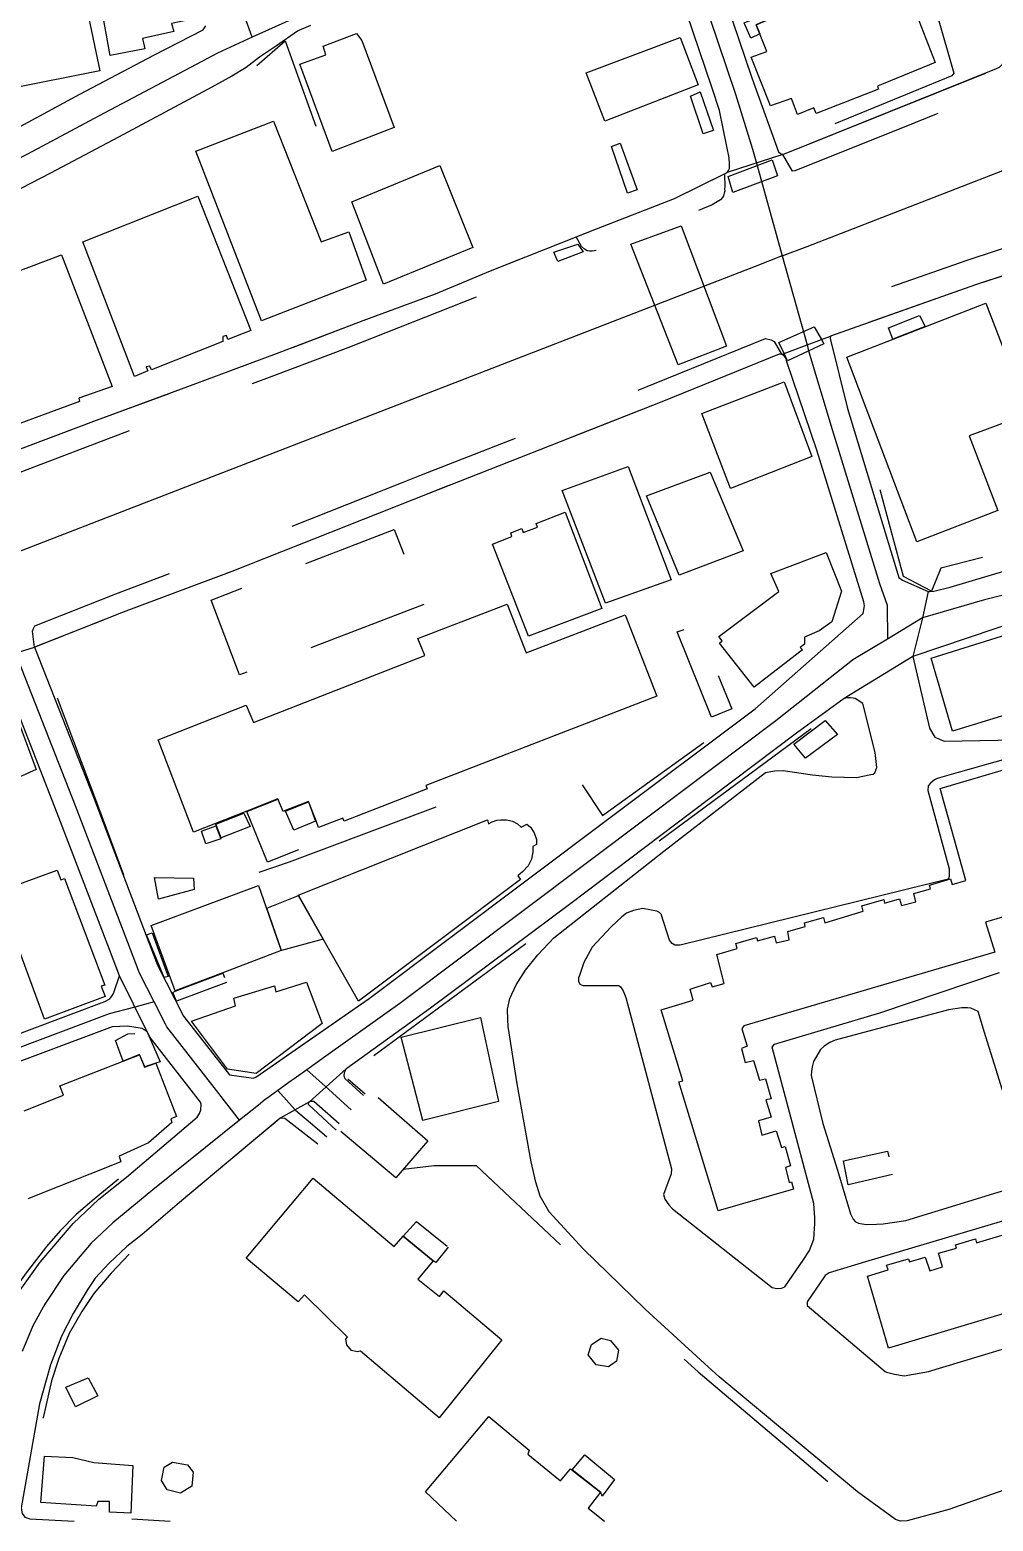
# Model space of a CAD drawing. Header units: millimetres. Extents: x 198785 to 203305, y 542885 to 545889.
# Drawn here: x 201983.8 to 202130.2, y 542885.3 to 543112 of the extents above; entities that cross this region are included whole.
import ezdxf

# ---------------------------------------------------------------- set-up
doc = ezdxf.new("R2010")
doc.units = ezdxf.units.MM
for name, pattern in [('FENCE_25K', [54.3, 28.7, -9.2, -16.4]), ('HIDDEN_BULD_25K', [28.8, 18.4, -10.4]), ('HIDDEN_IN_25K', [56.5, 36.5, -20])]:
    doc.linetypes.add(name, pattern=pattern)
for name, color, linetype in [('A0013114', 253, 'Continuous'), ('A0013117', 253, 'Continuous'), ('A0013118', 253, 'Continuous'), ('A0023214', 253, 'Continuous'), ('A0023217', 253, 'Continuous'), ('A0033324', 253, 'Continuous'), ('A0043325', 253, 'Continuous'), ('A0053326', 253, 'Continuous'), ('B0014111', 253, 'Continuous'), ('B0014115', 253, 'Continuous'), ('B0014116', 253, 'Continuous'), ('B0024120', 253, 'Continuous')]:
    doc.layers.add(name, color=color, linetype=linetype)

msp = doc.modelspace()

# ---------------------------------------------------------------- linework, layer by layer
at = {"layer": 'A0013114'}
for points in [[(202098.24, 543093.03), (202130.75, 543106.08), (202131.18, 543106.33), (202131.61, 543106.72), (202131.9, 543107.33), (202131.96, 543107.57), (202132.05, 543108.07)], [(201975.91, 543045.85), (201993.96, 543052.66), (202007.82, 543057.77), (202021.68, 543062.93), (202034.47, 543067.82), (202045.47, 543071.83), (202053.81, 543075.35), (202069.94, 543081.75), (202081.78, 543086.35), (202089.79, 543090.27)], [(202143.08, 543077.85), (202142.71, 543077.96), (202141.97, 543077.96), (202127.54, 543073.21), (202105.52, 543065.44), (202105.46, 543065.09), (202105.48, 543064.86), (202108.1, 543054.4), (202115.9, 543028.73), (202116.46, 543028.31), (202120.36, 543026.63), (202120.58, 543026.63), (202121.23, 543026.67), (202123.69, 543027.27), (202153.09, 543036.04), (202154.58, 543036.42), (202154.97, 543037.42)], [(202014.13, 542953.15), (202017.78, 542952.62), (202018.17, 542952.79), (202021.17, 542954.87), (202021.67, 542955.22), (202027.14, 542959.02), (202035.4, 542964.75), (202071.63, 542991.96), (202094.04, 543008.8), (202110.47, 543023.28), (202110.66, 543024.45), (202110.58, 543025.06), (202103.44, 543048.08), (202098.88, 543061.52), (202098.74, 543062.02), (202098.44, 543062.41), (202098.05, 543062.66), (202097.69, 543062.68), (202079.87, 543055.44), (202044.46, 543041.53), (202014.51, 543029.67), (201997.97, 543023.48), (201984.56, 543018.15), (201984.51, 543018.13)], [(202160.53, 543028.85), (202158.68, 543029.2), (202134.7, 543022.36), (202118.01, 543016.71), (202107.6, 543010.34), (202100.33, 543005.06), (202084.29, 542992.97), (202066.05, 542979.18), (202044.69, 542963.27), (202031.98, 542954.13), (202031.87, 542954.04), (202031.56, 542953.44), (202031.54, 542952.98)], [(202026.97, 542949.07), (202026.64, 542949.07), (202026.31, 542949.05)], [(201981.85, 542919.7), (201985.37, 542924.69), (201990.37, 542930.57), (201994.27, 542934.25), (201998.51, 542937.58), (202009.23, 542946.72), (202009.61, 542947.28), (202009.81, 542947.83)], [(202021.83, 542946.54), (202021.08, 542945.91), (202015.63, 542941.34), (202006.54, 542933.73), (202000.89, 542928.9), (201998.54, 542927.03), (201995.88, 542924.52), (201993.76, 542922.26), (201992.61, 542920.57), (201990.37, 542916.85), (201988.64, 542913.43), (201986.96, 542909.06), (201985.3, 542903.12), (201982.47, 542887.31), (201982.63, 542886.49), (201983.05, 542885.93), (201983.83, 542885.65), (201990.52, 542885.31)]]:
    msp.add_lwpolyline(points, dxfattribs=at)
at = {"layer": 'A0013117'}
for points in [[(202026.47, 543112.66), (202024.7, 543111.9), (202024.47, 543111.8), (202021.28, 543109.54), (202018.7, 543107.81), (202016.69, 543106.26), (202014.49, 543104.92), (202011.46, 543103.28), (201997.27, 543095.65), (201986.96, 543090.19), (201977.96, 543085.6), (201967.68, 543080.18), (201967.05, 543079.78), (201966.87, 543079.5), (201966.68, 543079.13), (201964.72, 543075.03), (201964.69, 543074.66), (201964.71, 543074.3), (201964.76, 543074.11), (201970.39, 543059.27), (201975.91, 543045.85)], [(201979.89, 543095.98), (201991.39, 543102.21), (202002.65, 543108.12), (202010.13, 543111.98), (202010.57, 543112.57)], [(202089.79, 543090.27), (202090, 543090.61), (202090.14, 543090.9), (202090.17, 543091.64), (202090.11, 543092.51), (202089.72, 543094.27), (202088.63, 543099.73), (202087.49, 543103.26), (202083.64, 543114.47)], [(202090.6, 543113.34), (202093.52, 543104.7), (202097.61, 543093.45), (202097.9, 543093.16), (202098.24, 543093.03)], [(201984.51, 543018.13), (201993.57, 542995.1), (202001.51, 542974.31), (202003.21, 542969.81), (202007.18, 542962.05), (202014.13, 542953.15)], [(201900.84, 542931.68), (201904.74, 542929.97), (201906.93, 542929.92), (201916.23, 542933.5), (201966.32, 542953.46), (201995.23, 542964.31), (201995.96, 542964.72), (201996.29, 542965.1), (201996.53, 542965.52), (201996.62, 542965.81), (201997.42, 542968.17), (201995.9, 542972.18), (201987.98, 542992.93), (201978.82, 543016.21), (201978.73, 543016.26), (201978.58, 543016.35), (201978.27, 543016.37)], [(202009.81, 542947.83), (202009.83, 542948.63), (202009.76, 542948.99), (202002.1, 542958.81), (202001.65, 542959.7), (202000.88, 542960.2), (201998.64, 542960.55), (201996.31, 542960.44), (201967.77, 542949.73), (201917.69, 542929.77), (201908.37, 542926.18), (201906.9, 542925.59), (201905.24, 542921.19)], [(202031.54, 542952.98), (202031.69, 542952.58), (202034.51, 542950.01)], [(202026.31, 542949.05), (202026.15, 542948.91), (202026.13, 542948.69), (202026.2, 542948.6), (202030.35, 542944.75)], [(202030.83, 542945.69), (202026.97, 542949.07)], [(202027.58, 542942.62), (202022.54, 542946.52), (202022.16, 542946.54), (202021.83, 542946.54)]]:
    msp.add_lwpolyline(points, dxfattribs=at)
at = {"layer": 'A0013118'}
for points in [[(202118.01, 543016.71), (202120.55, 543005.84), (202121.36, 543004.49), (202122.77, 543003.84), (202130.92, 543004), (202139.68, 543004.13), (202148.44, 543005.28), (202149.67, 543005.26), (202149.91, 543004.92), (202154.5, 542984.28), (202156, 542977.51), (202156.75, 542974.69), (202169.38, 542927.15), (202173.87, 542912.5), (202173.79, 542911.92), (202173.36, 542911.7), (202164.58, 542909.96), (202163.18, 542908.43), (202160.95, 542905.17), (202161.06, 542904.46), (202161.28, 542903.98), (202161.72, 542903.73), (202163.83, 542903.14)], [(202142.21, 542893.67), (202123.5, 542887.07), (202117.16, 542885.36), (202116.12, 542885.33), (202115.37, 542885.55), (202109.6, 542889.78), (202091.25, 542905.02), (202088.57, 542907.24), (202086.33, 542909.29), (202077.34, 542917.52), (202067.91, 542926.72), (202062.76, 542932.3), (202061.36, 542934.72), (202060.7, 542936.82), (202059.99, 542939.93), (202057.89, 542951.76), (202056.53, 542960.5), (202056.44, 542961.54), (202056.42, 542963.14), (202056.77, 542964.73), (202057.73, 542966.82), (202059.12, 542969.08), (202061.03, 542971.37), (202063.46, 542973.98), (202080.17, 542987.15), (202095.62, 542999.09), (202096.97, 542999.35), (202098.3, 542999.38), (202102.78, 542998.74), (202105.71, 542998.45), (202109.45, 542998.36), (202111.65, 542998.77), (202111.98, 542998.85), (202112.22, 542999.05), (202112.56, 542999.87), (202112.27, 543002.14), (202110.4, 543009.61), (202109.27, 543010.37), (202108.93, 543010.41), (202108.56, 543010.43), (202108.16, 543010.43), (202107.6, 543010.34)], [(202132.46, 543001.25), (202124.89, 542999.12), (202121.72, 542998.18), (202121.33, 542997.99), (202120.68, 542997.48), (202120.37, 542997.09), (202120.3, 542996.34), (202123.52, 542984.47), (202123.54, 542983.71), (202123.53, 542983.3), (202123.37, 542982.89), (202082.66, 542972.86), (202082.2, 542972.86), (202081.85, 542972.87), (202081.44, 542973.1), (202081.03, 542973.62), (202079.74, 542977.59), (202079.5, 542977.81), (202079.09, 542978.02), (202076.97, 542978.42), (202075.57, 542978.11), (202074.51, 542977.71), (202073.8, 542977.15), (202072.14, 542975.62), (202069.3, 542972.54), (202068.02, 542970.23), (202067.33, 542968.23), (202067.2, 542967.88), (202067.22, 542967.37), (202067.4, 542966.95), (202067.91, 542966.73), (202068.58, 542966.7), (202069.06, 542966.73), (202073.34, 542966.71), (202073.57, 542966.51), (202073.99, 542965.93), (202074.37, 542964.91), (202081.35, 542938.84), (202081.26, 542938.11), (202080.11, 542934.98), (202080.33, 542934.23), (202080.93, 542933.41), (202081.51, 542932.77), (202096.61, 542920.8)], [(202096.61, 542920.8), (202097.35, 542920.67), (202098.03, 542920.72), (202098.54, 542920.94), (202101.47, 542925.13), (202102.33, 542926.46), (202102.95, 542928.17), (202103.08, 542929.79), (202103.1, 542930.52), (202103.1, 542931.41), (202102.95, 542933.6), (202096.61, 542957.37), (202096.99, 542957.79), (202113.01, 542962.57), (202131.17, 542968.7)], [(202135.83, 542937.36), (202128.93, 542959.57), (202127.93, 542962.76), (202127.29, 542963.1), (202126.82, 542963.26), (202126.3, 542963.34), (202125.87, 542963.34), (202125.47, 542963.33), (202123.46, 542963.03), (202106.23, 542958.42), (202105.38, 542958.07), (202104.54, 542957.51), (202103.97, 542957.01), (202102.94, 542955.18), (202102.72, 542954.36), (202102.61, 542953.63), (202102.58, 542953.02), (202104.36, 542945.74), (202106.55, 542938.68), (202108.55, 542932), (202108.97, 542931.23), (202109.32, 542930.8)], [(202109.32, 542930.8), (202109.78, 542930.6), (202110.29, 542930.48), (202110.97, 542930.41), (202112.5, 542930.43), (202113.51, 542930.5), (202116.96, 542930.99), (202135.42, 542936.66)], [(202145.61, 542935.07), (202111.33, 542924.87), (202105.29, 542923.07), (202104.71, 542922.64), (202104.57, 542922.47), (202101.97, 542918.66), (202101.93, 542918.1)], [(202101.93, 542918.1), (202113.82, 542908.04), (202114.02, 542907.93), (202115.24, 542907.65), (202116.72, 542907.4), (202120.4, 542908.05), (202135.99, 542912.78)]]:
    msp.add_lwpolyline(points, dxfattribs=at)
at = {"layer": 'A0023214'}
for points in [[(202098.18, 543077.61), (202101.93, 543079.06), (202136.91, 543092.63)], [(202098.18, 543077.61), (202094.05, 543076.01), (201980.26, 543031.93), (201976.6, 543030.51), (201972.77, 543029.03), (201877.41, 542992.09), (201873.78, 542990.69)], [(202098.18, 543077.61), (202101.93, 543064.1), (202102.18, 543063.19), (202105.77, 543051.24), (202112.95, 543027.82), (202114.1, 543024.51), (202114.16, 543019.37)], [(202163.59, 543035.41), (202157.58, 543033.39), (202137.15, 543027.47), (202131.56, 543026.01), (202128.89, 543025.33), (202119.5, 543022.59), (202114.16, 543019.37)], [(202114.16, 543019.37), (202108.9, 543016.2), (202108.84, 543016.16), (202097.19, 543006.93), (202077.96, 542992.46), (202040.04, 542964.01), (202029.16, 542956.24), (202025.9, 542953.91), (202023.98, 542952.54), (202023.52, 542952.21), (202021.48, 542950.75), (202019.81, 542949.57), (202019.59, 542949.41), (202018.54, 542948.56), (202015.69, 542946.27), (202013.09, 542944.17), (202002.52, 542935.66), (201996.41, 542930.64), (201993.13, 542927.55), (201988.99, 542922.63), (201986.11, 542918.27), (201984.26, 542915.01), (201982.66, 542911.11)]]:
    msp.add_lwpolyline(points, dxfattribs=at)
at = {"layer": 'A0023217'}
for points in [[(202017.61, 543110.86), (202016.43, 543114.13), (202014.37, 543119.79), (202009.01, 543136.78), (202006.45, 543144.76), (202005.4, 543147.91), (202004.73, 543149.91)], [(202080.15, 543135.15), (202076.79, 543133.88), (202053.69, 543125.17), (202041.12, 543120.67), (202036.74, 543118.91), (202027.42, 543115.18), (202025.71, 543114.51), (202023.57, 543113.54), (202017.61, 543110.86)], [(202080.15, 543135.15), (202081.37, 543131.84), (202081.84, 543130.56), (202087.12, 543113.9), (202091.07, 543102.22), (202093.67, 543093.86), (202094.26, 543091.73), (202098.18, 543077.61)], [(202017.61, 543110.86), (202012.32, 543108.44), (202012.21, 543108.39), (202010.8, 543107.63), (201994.33, 543098.93), (201983.43, 543093.08), (201974.71, 543088.65), (201965.3, 543084.13), (201956.75, 543081.35)], [(202002.7, 542964.22), (202000.47, 542968.59), (202000.32, 542968.99), (201998.7, 542973.24), (201990.77, 542994.02), (201981.61, 543017.31), (201976.6, 543030.51), (201971.45, 543044.24), (201970.22, 543047.51), (201965.8, 543058.49), (201958.98, 543075.71), (201956.75, 543081.35)], [(202002.7, 542964.22), (201999.77, 542963.45), (201995.84, 542962.4), (201967.04, 542951.59), (201916.96, 542931.63), (201903.1, 542926.3), (201899.29, 542924.83)], [(202015.69, 542946.27), (202012.19, 542950.76), (202004.64, 542960.43), (202004.41, 542960.87), (202002.7, 542964.22)], [(202025.9, 542953.91), (202029.18, 542950.96), (202031.59, 542948.8), (202032.65, 542947.85)], [(202028.96, 542943.68), (202027.11, 542945.26), (202024.2, 542947.72), (202024.11, 542947.82), (202021.48, 542950.75)]]:
    msp.add_lwpolyline(points, dxfattribs=at)
at = {"layer": 'A0033324', "linetype": 'HIDDEN_IN_25K', "flags": 128}
for points in [[(202100.06, 543090.53), (202099.74, 543090.49), (202098.24, 543093.03), (202130.75, 543106.08), (202131.18, 543106.33), (202131.61, 543106.72), (202131.9, 543107.33), (202132.05, 543108.07), (202132.3, 543104.02), (202132.14, 543103.67), (202131.68, 543103.22), (202116.7, 543097.21), (202100.06, 543090.53)], [(202069.87, 543078.43), (202069.28, 543078.32), (202068.89, 543078.32), (202068.5, 543078.41), (202068.12, 543078.63), (202067.64, 543079.07), (202066.86, 543080.53), (202069.94, 543081.75), (202081.78, 543086.35), (202089.4, 543090.09), (202089.42, 543088.08), (202089.4, 543087.87), (202089.42, 543087.48), (202089.35, 543087.17), (202089.22, 543086.76), (202089.11, 543086.52), (202088.76, 543086.14), (202087.54, 543085.36), (202079.38, 543082.16), (202069.87, 543078.43)], [(202145.92, 543078.86), (202143.08, 543077.85), (202142.71, 543077.96), (202141.97, 543077.96), (202127.54, 543073.21), (202105.52, 543065.44), (202105.21, 543067.6), (202105.3, 543068.11), (202105.66, 543069.06), (202106.54, 543070.04), (202126.25, 543076.99), (202140.1, 543081.56), (202143.05, 543081.31), (202145.24, 543080.35), (202145.74, 543079.25), (202145.92, 543078.86)], [(201980.47, 543044.08), (201979.18, 543043.97), (201978.7, 543043.99), (201978.03, 543044.14), (201976.98, 543044.47), (201975.91, 543045.85), (201993.96, 543052.66), (202007.82, 543057.77), (202021.68, 543062.93), (202034.47, 543067.82), (202045.47, 543071.83), (202053.81, 543075.35), (202062.59, 543078.83), (202062.82, 543076.82), (202062.69, 543076.1), (202062.53, 543075.8), (202062.31, 543075.49), (202056.58, 543073.27), (202032.16, 543063.66), (202020.6, 543059.29), (202009.14, 543054.95), (201981.61, 543044.45), (201980.47, 543044.08)], [(202096.94, 543064.59), (202098.05, 543062.66), (202097.69, 543062.68), (202079.87, 543055.44), (202044.46, 543041.53), (202014.51, 543029.67), (201997.97, 543023.48), (201984.53, 543018.13), (201984.21, 543020.58), (201984.36, 543020.99), (201984.55, 543021.37), (201996.89, 543026.28), (202013.43, 543032.47), (202040.3, 543043.11), (202043.36, 543044.32), (202078.76, 543058.22), (202095.62, 543065.08), (202096.46, 543064.88), (202096.94, 543064.59)]]:
    msp.add_lwpolyline(points, dxfattribs=at)
at = {"layer": 'A0043325'}
for points in [[(202097.45, 543089.78), (202090.68, 543087.25), (202089.97, 543089.69), (202096.63, 543092.24), (202097.45, 543089.78)], [(202089.7, 543063.91), (202082.35, 543061.06), (202075.13, 543079.38), (202082.79, 543082.18), (202089.7, 543063.91)], [(202067.9, 543078.22), (202064.04, 543076.75), (202063.44, 543078.18), (202067.09, 543079.42), (202067.9, 543078.22)], [(202104.5, 543064.27), (202098.95, 543061.68), (202098.44, 543062.8), (202097.66, 543064.48), (202103.01, 543066.84), (202104.12, 543064.92), (202104.5, 543064.27)]]:
    msp.add_lwpolyline(points, dxfattribs=at)
at = {"layer": 'A0053326'}
for points in [[(202098.24, 543093.03), (202089.79, 543090.27), (202090, 543090.61), (202090.14, 543090.9), (202090.17, 543091.64), (202090.11, 543092.51), (202089.72, 543094.27), (202088.63, 543099.73), (202087.49, 543103.26), (202083.64, 543114.47)], [(202090.6, 543113.34), (202093.52, 543104.7), (202097.61, 543093.45), (202097.9, 543093.16), (202098.24, 543093.03)], [(201978.58, 543016.35), (201984.51, 543018.13), (201993.57, 542995.1), (202001.51, 542974.31), (202003.21, 542969.81), (202007.18, 542962.05), (202014.13, 542953.15), (202017.78, 542952.62), (202018.17, 542952.79), (202035.4, 542964.75), (202071.63, 542991.96), (202094.04, 543008.8), (202110.47, 543023.28), (202110.66, 543024.45), (202110.58, 543025.06), (202103.44, 543048.08), (202098.88, 543061.52), (202098.74, 543062.02), (202098.44, 543062.41), (202098.05, 543062.66), (202098.44, 543062.8), (202101.93, 543064.1), (202104.12, 543064.92), (202105.52, 543065.44), (202105.46, 543065.09), (202105.48, 543064.86), (202108.1, 543054.4), (202115.9, 543028.73), (202116.46, 543028.31), (202120.36, 543026.63), (202119.5, 543022.59), (202118.01, 543016.71), (202107.6, 543010.34), (202100.33, 543005.06), (202084.29, 542992.97), (202066.05, 542979.18), (202044.69, 542963.27), (202031.98, 542954.13), (202031.87, 542954.04)], [(201981.85, 542919.7), (201985.37, 542924.69), (201990.37, 542930.57), (201994.27, 542934.25), (201998.51, 542937.58), (202009.23, 542946.72), (202009.61, 542947.28), (202009.81, 542947.83), (202009.83, 542948.63), (202009.76, 542948.99), (202002.1, 542958.81), (202001.65, 542959.7), (201997.42, 542968.17), (201995.9, 542972.18), (201987.98, 542992.93), (201978.82, 543016.21)], [(202031.87, 542954.04), (202026.31, 542949.05), (202021.83, 542946.54), (202006.54, 542933.73), (202000.89, 542928.9), (201998.54, 542927.03), (201995.88, 542924.52), (201993.76, 542922.26), (201992.61, 542920.57), (201990.37, 542916.85), (201988.64, 542913.43), (201986.96, 542909.06), (201985.3, 542903.12), (201982.47, 542887.31), (201982.63, 542886.49), (201983.05, 542885.93), (201983.83, 542885.65), (201990.52, 542885.31)]]:
    msp.add_lwpolyline(points, dxfattribs=at)
at = {"layer": 'B0014111'}
for points in [[(202001.29, 543109.07), (201996.04, 543108.08), (201994.08, 543118.79), (202006.73, 543121.32), (202008.27, 543113.54), (202005.35, 543112.96), (202005.71, 543111.72), (202000.93, 543110.65), (202001.29, 543109.07)], [(202112.78, 543102.96), (202103.33, 543099.27), (202102.95, 543100.13), (202100.5, 543099.11), (202099.58, 543101.53), (202096.39, 543100.41), (202093.45, 543107.8), (202095.81, 543108.69), (202094.22, 543112.74), (202107.35, 543118.53), (202106.74, 543120.27), (202115.04, 543123.47), (202121.41, 543107.02), (202112.64, 543103.41), (202112.78, 543102.96)], [(201981.43, 543101.05), (201975.62, 543097.96), (201972.9, 543111.41), (201992.35, 543115.62), (201994.43, 543105.77), (201980.72, 543102.99), (201981.43, 543101.05)], [(202039.2, 543097.13), (202029.76, 543093.47), (202024.83, 543106.76), (202028.82, 543108.19), (202028.37, 543109.48), (202033.48, 543111.44), (202034.29, 543110.35), (202039.2, 543097.13)], [(202085.39, 543103.6), (202071.22, 543098.08), (202068.37, 543105.44), (202082.64, 543110.82), (202085.39, 543103.6)], [(202020.85, 543098.08), (202028.07, 543079.78), (202032.29, 543081.3), (202034.94, 543073.93), (202019.03, 543067.74), (202009.03, 543093.53), (202020.85, 543098.08)], [(202051.12, 543078.89), (202037.55, 543073.3), (202032.73, 543085.83), (202046.12, 543091.34), (202051.12, 543078.89)], [(202017.38, 543066.3), (202013.89, 543064.9), (202013.69, 543065.53), (202013.14, 543065.37), (202013.14, 543064.59), (202002.31, 543060.3), (202002.07, 543060.85), (202001.49, 543060.74), (202001.73, 543060.17), (201999.71, 543059.31), (201991.88, 543079.75), (202009.34, 543086.7), (202017.38, 543066.3)], [(201979.41, 543051.06), (201978.03, 543050.78), (201976.89, 543050.85), (201975.49, 543051.26), (201974.39, 543051.85), (201973.34, 543052.89), (201972.68, 543054.2), (201969.76, 543062.2), (201969.97, 543062.29), (201967.23, 543069.71), (201988.64, 543077.8), (201996.31, 543057.79), (201991.26, 543056.02), (201991.37, 543055.49), (201979.41, 543051.06)], [(202130.96, 543038.91), (202118.62, 543034.14), (202107.97, 543062.24), (202129.12, 543070.43), (202135.6, 543053.61), (202126.58, 543050.25), (202130.96, 543038.91)], [(202102.64, 543047.14), (202090.32, 543042.25), (202085.93, 543053.66), (202098.47, 543058.48), (202102.64, 543047.14)], [(202081.28, 543028.37), (202071.28, 543024.83), (202064.71, 543041.98), (202074.77, 543045.61), (202081.28, 543028.37)], [(202092.21, 543032.81), (202082.51, 543029.1), (202077.52, 543041.15), (202087.21, 543044.77), (202092.21, 543032.81)], [(202065.17, 543038.66), (202070.76, 543024.02), (202059.62, 543019.81), (202054.11, 543033.79), (202057.07, 543034.96), (202056.94, 543035.54), (202058.58, 543036.19), (202058.8, 543035.58), (202060.95, 543036.38), (202060.79, 543036.95), (202065.17, 543038.66)], [(202101.23, 543017.73), (202093.89, 543012.08), (202088.65, 543018.75), (202089.06, 543019.12), (202088.52, 543019.79), (202097.63, 543026.6), (202096.45, 543029.35), (202104.83, 543032.53), (202107.18, 543026.68), (202105.72, 543021.98), (202103.79, 543020.64), (202101.54, 543019.67), (202101.54, 543018.58), (202100.91, 543018.1), (202101.23, 543017.73)], [(202056.34, 543024.68), (202059.23, 543017.28), (202074.28, 543023.07), (202079.1, 543010.71), (202044.01, 542997.14), (202044.2, 542996.62), (202031.59, 542991.72), (202031.39, 542992.18), (202027.7, 542990.72), (202027.31, 542991.73), (202026.15, 542994.67), (202022.63, 542993.3), (202022.29, 542993.16), (202021.48, 542995.09), (202016.77, 542993.22), (202008.69, 542990.02), (202003.33, 543004.07), (202016.67, 543009.33), (202017.78, 543006.71), (202043.83, 543016.9), (202042.79, 543019.47), (202056.34, 543024.68)], [(202134.87, 543020.88), (202135.85, 543017.58), (202136.37, 543017.73), (202138.42, 543009.79), (202124.04, 543005.38), (202120.8, 543016.5), (202134.87, 543020.88)], [(201982.06, 542997.41), (201969.49, 542992.39), (201963.6, 543006.8), (201979.73, 543013.1), (201984.79, 542999.53), (201982.16, 542998.4), (201982.06, 542997.41)], [(202057.94, 542991.32), (202058.51, 542990.78), (202059.36, 542991.23), (202059.91, 542990.78), (202060.48, 542989.95), (202060.82, 542988.9), (202060.83, 542988.16), (202060.28, 542987.87), (202060.27, 542986.99), (202060.06, 542985.91), (202059.54, 542984.92), (202058.71, 542984), (202058, 542983.4), (202058.36, 542982.86), (202033.76, 542964.34), (202024.6, 542980.48), (202053.35, 542991.88), (202053.54, 542991.28), (202054.1, 542991.62), (202054.79, 542991.83), (202055.38, 542991.91), (202056.25, 542991.88), (202057.18, 542991.69), (202057.94, 542991.32)], [(201987.97, 542984.27), (201988.52, 542982.76), (201989.06, 542982.99), (201995.22, 542966.79), (201994.67, 542966.61), (201995.24, 542965.05), (201986.02, 542961.62), (201978.87, 542980.98), (201987.97, 542984.27)], [(202013.12, 542968.66), (202005.88, 542965.92), (202002.27, 542975.83), (202018.58, 542981.91), (202022.03, 542972.03), (202013.12, 542968.66)], [(202028.37, 542973.79), (202022.05, 542972.04), (202019.81, 542978.46), (202024.63, 542980.38), (202028.37, 542973.79)], [(202025.86, 542967.24), (202028.25, 542960.96), (202018.19, 542953.35), (202013.83, 542953.99), (202008.37, 542961.28), (202015.08, 542963.64), (202014.8, 542964.78), (202020.97, 542966.68), (202021.22, 542965.78), (202025.86, 542967.24)], [(202055.05, 542949.07), (202043.56, 542946.2), (202040.27, 542958.85), (202052.29, 542961.87), (202055.05, 542949.07)], [(201999.47, 542893.78), (201999.15, 542886.54), (201995.92, 542886.67), (201995.92, 542888.28), (201994.16, 542888.28), (201993.91, 542887.61), (201985.46, 542888.14), (201986.04, 542895.18), (201990.32, 542894.98), (201993.55, 542894.2), (201999.47, 542893.78)]]:
    msp.add_lwpolyline(points, dxfattribs=at)
at = {"layer": 'B0014115'}
for points in [[(202136.98, 542978.68), (202129.04, 542976.36), (202130.48, 542971.77), (202092.35, 542960.6), (202092.04, 542960.12), (202092.83, 542957.48), (202091.98, 542957.16), (202092.55, 542955.04), (202093.8, 542955.32), (202094.71, 542952.35), (202095.6, 542952.56), (202096.48, 542949.51), (202095.69, 542949.37), (202096.47, 542946.7), (202094.58, 542946.18), (202095.05, 542944), (202097.22, 542944.65), (202098.04, 542942.1), (202098.6, 542942.27), (202099.43, 542939.33), (202098.64, 542939.05), (202099.22, 542936.77), (202099.57, 542936.89), (202099.86, 542935.76), (202088.45, 542932.5), (202082.43, 542952.08), (202083.05, 542952.24), (202079.74, 542963.04), (202084.63, 542964.49), (202084.17, 542966.19), (202087.28, 542967.2), (202087.5, 542966.51), (202089.36, 542967.05), (202088.21, 542971.46), (202091.33, 542972.35), (202091.1, 542973.12), (202094.25, 542974.01), (202094.41, 542973.52), (202096.98, 542974.2), (202097.24, 542973.22), (202099.22, 542973.68), (202099.01, 542974.91), (202101.65, 542975.69), (202101.55, 542976.23), (202104.43, 542977.04), (202104.65, 542976.26), (202110.49, 542978), (202110.24, 542978.84), (202113.59, 542979.79), (202113.72, 542979.24), (202116.01, 542979.88), (202116.31, 542978.9), (202118.45, 542979.43), (202118.17, 542980.72), (202120.7, 542981.43), (202120.55, 542981.98), (202123.75, 542982.94), (202124.01, 542982.09), (202126.06, 542982.69), (202122.15, 542996.66), (202133.18, 542999.89)], [(201982.94, 542947.7), (201988.92, 542950.05), (201988.38, 542951.48), (201997.97, 542955.22), (202000.45, 542956.19)], [(202000.45, 542956.19), (202001.26, 542954.33), (202002.96, 542954.91), (202006.11, 542946.81), (202005.23, 542946.46), (202005.39, 542945.92), (202001.82, 542942.79), (201997.37, 542940.79), (201997.63, 542939.9), (201983.5, 542934.31)], [(202026.87, 542937.46), (202039.16, 542927.04), (202040.55, 542928.61), (202045.09, 542924.89), (202042.8, 542922.11), (202046.07, 542919.47), (202046.73, 542920.34), (202055.54, 542912.87), (202046.04, 542901.02), (202034.09, 542911.16), (202033.57, 542911.05), (202032.69, 542911.26), (202031.99, 542912.09), (202031.86, 542912.97), (202032.07, 542913.29), (202025.55, 542919.71), (202024.58, 542918.64), (202016.71, 542925.28), (202026.87, 542937.46)], [(202153.4, 542923.28), (202114.31, 542911.59), (202111.13, 542922.57), (202114.28, 542923.49), (202113.99, 542924.21), (202117.36, 542925.18), (202117.51, 542924.73), (202119.89, 542925.44), (202120.59, 542923.38), (202122.51, 542923.94), (202121.93, 542926.06), (202124.65, 542926.78), (202124.48, 542927.3), (202127.52, 542928.21), (202127.71, 542927.63), (202133.64, 542929.36)], [(202048.68, 542885.31), (202043.93, 542889.75), (202053.57, 542901.24), (202059.7, 542896.08), (202059.52, 542895.51)], [(202059.52, 542895.51), (202064.48, 542891.42), (202065.96, 542893.27), (202070.53, 542889.69), (202068.68, 542887.27), (202071.17, 542885.31)]]:
    msp.add_lwpolyline(points, dxfattribs=at)
at = {"layer": 'B0014116', "linetype": 'HIDDEN_BULD_25K', "flags": 128}
for points in [[(202094.74, 543111.35), (202093.37, 543110.72), (202092.38, 543113.05), (202107.14, 543119.07), (202107.32, 543118.54), (202094.19, 543112.75), (202094.74, 543111.35)], [(202087.52, 543096.63), (202086.14, 543096.18), (202084.22, 543101.92), (202085.67, 543102.54), (202085.67, 543102.54), (202087.7, 543096.69), (202087.52, 543096.63)], [(202076.14, 543087.66), (202074.64, 543087.14), (202072.19, 543094.24), (202073.55, 543094.76), (202076.14, 543087.66)], [(202119.87, 543066.87), (202114.97, 543064.97), (202114.31, 543066.68), (202119.03, 543068.56), (202119.87, 543066.87)], [(202043.69, 543024.64), (202015.68, 543013.92), (202011.35, 543025.29), (202039.17, 543036.04), (202043.69, 543024.64)], [(202090.48, 543008.8), (202087.42, 543007.52), (202082.2, 543020.48), (202085.33, 543021.47), (202090.48, 543008.8)], [(202106.55, 543004.87), (202101.68, 543001.27), (202099.94, 543003.43), (202104.7, 543007), (202106.55, 543004.87)], [(202024.65, 542987.34), (202019.91, 542985.47), (202016.8, 542993.15), (202016.78, 542993.19), (202021.44, 542995), (202022.23, 542993.13), (202024.65, 542987.34)], [(202027.25, 542991.7), (202023.95, 542990.34), (202022.66, 542993.24), (202026.14, 542994.65), (202027.25, 542991.7)], [(202017.29, 542990.89), (202012.89, 542989.17), (202012.07, 542991.25), (202016.31, 542992.91), (202017.29, 542990.89)], [(202012.82, 542989.01), (202010.58, 542988.25), (202009.92, 542990.18), (202012.1, 542991), (202012.82, 542989.01)], [(202008.78, 542981.34), (202003.37, 542979.86), (202002.74, 542983.12), (202008.66, 542983.03), (202008.78, 542981.34)], [(202004.82, 542968.09), (202004.22, 542967.94), (202001.53, 542974.44), (202002.39, 542974.72), (202004.82, 542968.09)], [(202013.71, 542967.18), (202006.12, 542964.35), (202005.56, 542965.65), (202005.89, 542965.88), (202013.13, 542968.62), (202013.71, 542967.18)], [(202001.73, 542959.43), (202003.6, 542955.12), (202002.95, 542954.93), (202001.28, 542954.36), (202000.46, 542956.22), (201997.98, 542955.24), (201996.81, 542958.35), (201998.68, 542959.39), (202001.73, 542959.43)], [(202044.32, 542943.14), (202039.45, 542937.5), (202030.37, 542945.14), (202035.32, 542950.92), (202044.32, 542943.14)], [(202114.94, 542937.99), (202108.17, 542936.45), (202107.47, 542940.07), (202114.19, 542941.54), (202114.94, 542937.99)], [(202047.4, 542926.97), (202045.49, 542924.61), (202045.1, 542924.9), (202040.56, 542928.63), (202042.56, 542930.87), (202047.4, 542926.97)], [(202072.95, 542909.62), (202071.76, 542908.75), (202069.89, 542909.05), (202068.69, 542910.6), (202069.17, 542912.16), (202070.65, 542913.11), (202072.08, 542912.76), (202073.27, 542911.32), (202072.95, 542909.62)], [(201994.14, 542904.37), (201990.73, 542902.71), (201989.3, 542905.65), (201992.67, 542907.11), (201994.14, 542904.37)], [(202072.66, 542891.65), (202070.81, 542889.12), (202070.58, 542889.67), (202066.23, 542893.12), (202068.17, 542895.37), (202072.66, 542891.65)], [(202008.45, 542890.61), (202006.72, 542889.55), (202004.7, 542890.07), (202003.8, 542891.5), (202004.23, 542893.52), (202005.47, 542894.29), (202007.78, 542893.87), (202008.61, 542892.77), (202008.45, 542890.61)]]:
    msp.add_lwpolyline(points, dxfattribs=at)
at = {"layer": 'B0024120', "linetype": 'FENCE_25K', "flags": 128}
for points in [[(202092.1, 543218.51), (202124.23, 543105.41), (202123.95, 543105), (202097.73, 543094.24)], [(202018.3, 543106.58), (202022.61, 543110.33), (202027.27, 543097.33)], [(202128.58, 543031.76), (202122.27, 543030.15), (202120.87, 543026.67), (202116.6, 543028.91), (202111.96, 543046.07)], [(201987.94, 543010.43), (201994.1, 542994.21), (202000.14, 542977.94), (202000.35, 542977.77), (202017.4, 542983.5), (202023.29, 542985.53), (202063.93, 543000.76), (202065.03, 543001.13), (202065.17, 543001.16), (202070.84, 542992.58), (202086.23, 543003.67)], [(202036.1, 542956.06), (202062.45, 542975.53), (202078.85, 542988.24), (202107.92, 543009.76), (202108.39, 543009.89), (202108.78, 543009.89), (202109.4, 543009.48), (202109.65, 543009.1), (202111.93, 543001.35)], [(202032.14, 542952.56), (202034.76, 542950.26)], [(202040.57, 542938.8), (202045.28, 542939.35), (202051.66, 542939.39), (202069.41, 542922.65), (202085.38, 542907.99), (202106.28, 542890.3), (202112.52, 542885.31)], [(201997.28, 542937.28), (201993.56, 542934.27), (201990.84, 542931.93), (201988.44, 542929.46), (201986.32, 542927.03), (201983.43, 542923.29), (201983.23, 542923.04), (201981.34, 542920.36), (201979.23, 542916.77), (201977.99, 542913.66), (201976.49, 542908.76), (201974.94, 542902.99), (201974.41, 542900.06), (201971.01, 542900.2)], [(201998.9, 542925.91), (201996.15, 542923), (201993.54, 542919.89), (201991.7, 542917.17), (201989.8, 542913.84), (201988.22, 542910.02), (201987.1, 542906.63), (201986.3, 542903.02), (201985.82, 542901.02), (201985.48, 542899.62), (201983.83, 542888.56), (201983.89, 542887.89), (201984.16, 542887.58), (201986.84, 542887.29)], [(201999.32, 542885.67), (202005.13, 542885.31)]]:
    msp.add_lwpolyline(points, dxfattribs=at)

doc.saveas('drawing.dxf')
